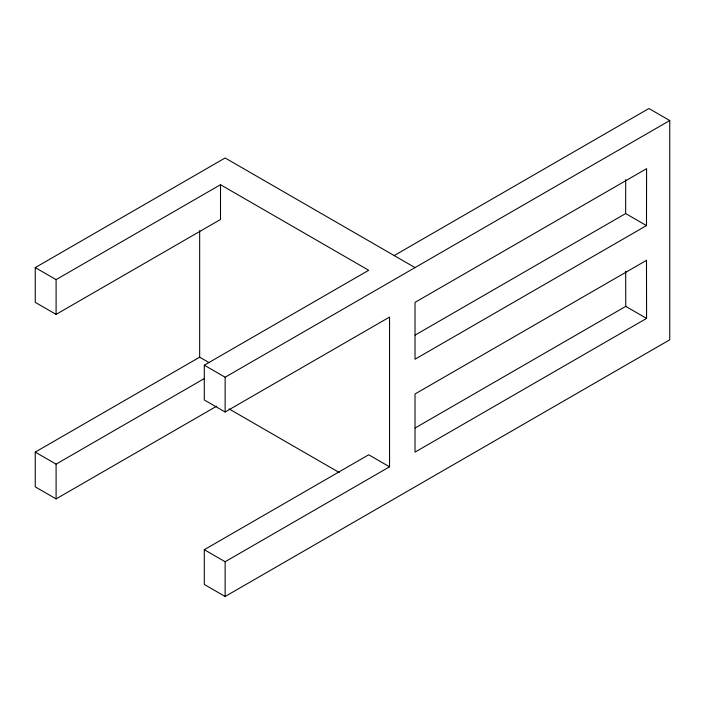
<?xml version="1.0" encoding="UTF-8"?>
<svg xmlns="http://www.w3.org/2000/svg" width="705" height="705" viewBox="0 0 705 705"><rect width="100%" height="100%" fill="white"/><g stroke="black" fill="none" stroke-linecap="round" stroke-linejoin="round"><path stroke-width="1.06" d="M415.139 335.087L625.643 213.553L625.705 179.625M646.485 225.591L646.591 168.671L415.025 302.366L415.025 359.224L646.485 225.591L625.643 213.553M394.183 255.571L648.908 108.508L669.75 120.537L669.75 339.801L225.133 596.492L204.291 584.463L204.291 549.697L225.133 561.735L389.548 466.807L389.548 317.074L225.133 411.993L204.291 399.964L204.291 365.199L368.706 270.279L220.506 184.71L220.506 219.475L56.092 314.395L35.25 302.366L35.25 267.6L225.133 157.973L415.025 267.6M35.25 267.6L56.092 279.638L220.506 184.71M216.708 406.168L56.092 498.902L35.25 486.864L35.25 452.108L199.665 357.179L209.138 362.652M35.25 452.108L56.092 464.137L204.353 378.541M204.291 365.199L225.133 377.228L669.75 120.537M646.591 260.286L415.025 393.98L415.025 452.108L646.591 318.404L646.485 260.348M204.291 549.697L368.706 454.778L389.548 466.807M415.148 427.97L625.749 306.375L646.591 318.404M229.055 408.909L339.255 472.535M625.688 271.319L625.749 306.375M225.133 377.228L225.133 411.993M225.133 561.735L225.133 596.492M199.665 230.561L199.665 357.179M56.092 279.638L56.092 314.395M56.092 464.137L56.092 498.902"/></g></svg>
